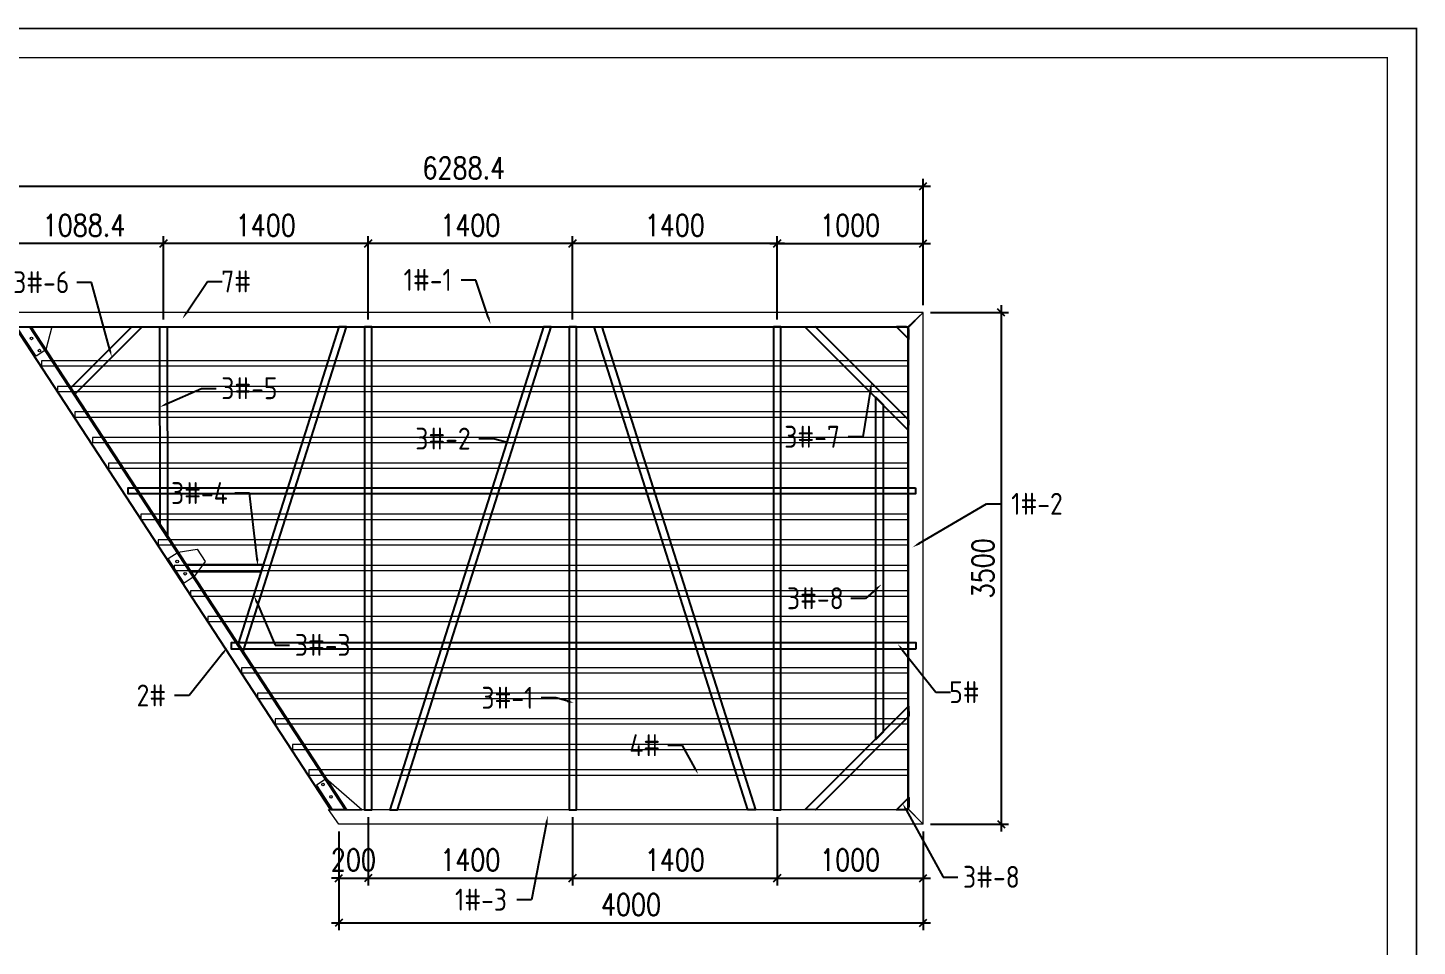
# Model space of a CAD drawing. Extents: x 8238 to 123366, y -35216 to 128109.
# Drawn here: x 107450 to 116961, y 121824 to 128109 of the extents above; entities that cross this region are included whole.
import ezdxf
from ezdxf import colors
from ezdxf.entities.mleader import LeaderData, LeaderLine
from ezdxf.math import Vec2, Vec3

# ---------------------------------------------------------------- set-up
doc = ezdxf.new("R2010")
doc.units = 0
doc.header["$LTSCALE"] = 1000
doc.header["$MEASUREMENT"] = 0
doc.linetypes.add('HIDDEN', pattern=[0.375, 0.25, -0.125])
for name, color, linetype, lineweight in [('加强板', 140, 'Continuous', 18), ('虚线', 8, 'Continuous', 0), ('铝主梁', 3, 'Continuous', 9), ('铝龙骨', 7, 'Continuous', 9)]:
    doc.layers.add(name, color=color, linetype=linetype, lineweight=lineweight)
for name, color, linetype in [('卡槽', 242, 'Continuous'), ('标注', 9, 'Continuous'), ('连接端梁', 130, 'Continuous'), ('铝横梁', 220, 'Continuous')]:
    doc.layers.add(name, color=color, linetype=linetype)
doc.styles.add('HZTXT', font='txtw.shx', dxfattribs={"width": 0.8, "bigfont": 'hztxtw.shx'})
doc.styles.get("Standard").update_dxf_attribs({"font": 'gbenor.shx', "bigfont": 'gbcbig.shx'})
doc.dimstyles.new('DIM-50', dxfattribs={"dimscale": 50, "dimtxt": 3, "dimasz": 1, "dimexe": 1, "dimexo": 1, "dimgap": 1, "dimtad": 1, "dimdec": 1, "dimdsep": 46, "dimtxsty": 'HZTXT', "dimblk": 'OBLIQUE', "dimblk1": 'ARCHTICK', "dimblk2": 'OBLIQUE', "dimcen": 0, "dimdle": 1, "dimclrd": 9, "dimclre": 9, "dimclrt": 2, "dimadec": 1, "dimazin": 0, "dimtfac": 1, "dimtdec": 1, "dimtix": 1, "dimtmove": 2, "dimatfit": 3, "dimldrblk": 'OBLIQUE', "dimfxl": 15, "dimtolj": 1, "dimtzin": 0, "dimarcsym": 1})

# ---------------------------------------------------------------- blocks, each defined once
blk = doc.blocks.new('_Oblique')
at = {"color": 0, "linetype": 'ByBlock', "lineweight": -2}
blk.add_line((-0.5, -0.5), (0.5, 0.5), dxfattribs=at)
blk = doc.blocks.new('*D169')
at = {"layer": 'Defpoints', "color": 0, "transparency": 16777216}
for p in [(113579.4, 126160, 0), (113579.4, 122660, 0), (114114.1, 122660)]:
    blk.add_point(p, dxfattribs=at)
at = {"layer": '标注', "color": 9, "lineweight": -2, "transparency": 16777216}
for p, q in [((114114.1, 126210), (114114.1, 122610)), ((113629.4, 126160), (114164.1, 126160)), ((113629.4, 122660), (114164.1, 122660))]:
    blk.add_line(p, q, dxfattribs=at)
at = {"layer": '标注', "color": 9, "lineweight": -2, "transparency": 16777216, "xscale": 50, "yscale": 50, "zscale": 50}
for p, rotation in [((114114.1, 126160), 90), ((114114.1, 122660), 270)]:
    blk.add_blockref('_Oblique', p, dxfattribs=dict(at, rotation=rotation))
at = {"layer": '标注', "color": 2, "transparency": 16777216, "insert": (113989.1, 124410), "char_height": 150, "attachment_point": 5, "rotation": 90, "style": 'HZTXT'}
blk.add_mtext('\\A1;3500', dxfattribs=at)
blk = doc.blocks.new('_ArchTick')
at = {"color": 0, "linetype": 'ByBlock', "const_width": 0.4}
blk.add_lwpolyline([(-0.5, -0.5), (0.5, 0.5)], dxfattribs=at)
blk = doc.blocks.new('*D170')
at = {"layer": 'Defpoints', "color": 0, "transparency": 16777216}
for p in [(111179.4, 126631.9), (111179.4, 126062), (112579.4, 126062)]:
    blk.add_point(p, dxfattribs=at)
at = {"layer": '标注', "color": 9, "lineweight": -2, "transparency": 16777216}
for p, q in [((112629.4, 126631.9), (111129.4, 126631.9)), ((111179.4, 126112), (111179.4, 126681.9)), ((112579.4, 126112), (112579.4, 126681.9))]:
    blk.add_line(p, q, dxfattribs=at)
at = {"layer": '标注', "color": 9, "lineweight": -2, "transparency": 16777216, "xscale": 50, "yscale": 50, "zscale": 50, "rotation": 180}
blk.add_blockref('_Oblique', (111179.4, 126631.9), dxfattribs=at)
at = {"layer": '标注', "color": 9, "lineweight": -2, "transparency": 16777216, "xscale": 50, "yscale": 50, "zscale": 50}
blk.add_blockref('_Oblique', (112579.4, 126631.9), dxfattribs=at)
at = {"layer": '标注', "color": 2, "transparency": 16777216, "insert": (111879.4, 126756.9), "char_height": 150, "attachment_point": 5, "style": 'HZTXT'}
blk.add_mtext('\\A1;1400', dxfattribs=at)
blk = doc.blocks.new('*D171')
at = {"layer": 'Defpoints', "color": 0, "transparency": 16777216}
for p in [(109779.4, 126631.9), (109779.4, 126062), (111179.4, 126062)]:
    blk.add_point(p, dxfattribs=at)
at = {"layer": '标注', "color": 9, "lineweight": -2, "transparency": 16777216}
for p, q in [((111229.4, 126631.9), (109729.4, 126631.9)), ((109779.4, 126112), (109779.4, 126681.9)), ((111179.4, 126112), (111179.4, 126681.9))]:
    blk.add_line(p, q, dxfattribs=at)
at = {"layer": '标注', "color": 9, "lineweight": -2, "transparency": 16777216, "xscale": 50, "yscale": 50, "zscale": 50, "rotation": 180}
blk.add_blockref('_Oblique', (109779.4, 126631.9), dxfattribs=at)
at = {"layer": '标注', "color": 9, "lineweight": -2, "transparency": 16777216, "xscale": 50, "yscale": 50, "zscale": 50}
blk.add_blockref('_Oblique', (111179.4, 126631.9), dxfattribs=at)
at = {"layer": '标注', "color": 2, "transparency": 16777216, "insert": (110479.4, 126756.9), "char_height": 150, "attachment_point": 5, "style": 'HZTXT'}
blk.add_mtext('\\A1;1400', dxfattribs=at)
blk = doc.blocks.new('*D172')
at = {"layer": 'Defpoints', "color": 0, "transparency": 16777216}
for p in [(108379.4, 126631.9), (108379.4, 126062), (109779.4, 126062)]:
    blk.add_point(p, dxfattribs=at)
at = {"layer": '标注', "color": 9, "lineweight": -2, "transparency": 16777216}
for p, q in [((109829.4, 126631.9), (108329.4, 126631.9)), ((108379.4, 126112), (108379.4, 126681.9)), ((109779.4, 126112), (109779.4, 126681.9))]:
    blk.add_line(p, q, dxfattribs=at)
at = {"layer": '标注', "color": 9, "lineweight": -2, "transparency": 16777216, "xscale": 50, "yscale": 50, "zscale": 50, "rotation": 180}
blk.add_blockref('_Oblique', (108379.4, 126631.9), dxfattribs=at)
at = {"layer": '标注', "color": 9, "lineweight": -2, "transparency": 16777216, "xscale": 50, "yscale": 50, "zscale": 50}
blk.add_blockref('_Oblique', (109779.4, 126631.9), dxfattribs=at)
at = {"layer": '标注', "color": 2, "transparency": 16777216, "insert": (109079.4, 126756.9), "char_height": 150, "attachment_point": 5, "style": 'HZTXT'}
blk.add_mtext('\\A1;1400', dxfattribs=at)
blk = doc.blocks.new('*D173')
at = {"layer": 'Defpoints', "color": 0, "transparency": 16777216}
for p in [(107290.9, 126631.9), (107290.9, 126160), (108379.4, 126062)]:
    blk.add_point(p, dxfattribs=at)
at = {"layer": '标注', "color": 9, "lineweight": -2, "transparency": 16777216}
for p, q in [((108429.4, 126631.9), (107240.9, 126631.9)), ((107290.9, 126210), (107290.9, 126681.9)), ((108379.4, 126112), (108379.4, 126681.9))]:
    blk.add_line(p, q, dxfattribs=at)
at = {"layer": '标注', "color": 9, "lineweight": -2, "transparency": 16777216, "xscale": 50, "yscale": 50, "zscale": 50, "rotation": 180}
blk.add_blockref('_Oblique', (107290.9, 126631.9), dxfattribs=at)
at = {"layer": '标注', "color": 9, "lineweight": -2, "transparency": 16777216, "xscale": 50, "yscale": 50, "zscale": 50}
blk.add_blockref('_Oblique', (108379.4, 126631.9), dxfattribs=at)
at = {"layer": '标注', "color": 2, "transparency": 16777216, "insert": (107835.1, 126756.9), "char_height": 150, "attachment_point": 5, "style": 'HZTXT'}
blk.add_mtext('\\A1;1088.4', dxfattribs=at)
blk = doc.blocks.new('*D174')
at = {"layer": 'Defpoints', "color": 0, "transparency": 16777216}
for p in [(113579.4, 127024.6), (107290.9, 126160), (113579.4, 126160)]:
    blk.add_point(p, dxfattribs=at)
at = {"layer": '标注', "color": 9, "lineweight": -2, "transparency": 16777216}
for p, q in [((107290.9, 126210), (107290.9, 127074.6)), ((113579.4, 126210), (113579.4, 127074.6)), ((107240.9, 127024.6), (113629.4, 127024.6))]:
    blk.add_line(p, q, dxfattribs=at)
at = {"layer": '标注', "color": 9, "lineweight": -2, "transparency": 16777216, "xscale": 50, "yscale": 50, "zscale": 50, "rotation": 180}
blk.add_blockref('_Oblique', (107290.9, 127024.6), dxfattribs=at)
at = {"layer": '标注', "color": 9, "lineweight": -2, "transparency": 16777216, "xscale": 50, "yscale": 50, "zscale": 50}
blk.add_blockref('_Oblique', (113579.4, 127024.6), dxfattribs=at)
at = {"layer": '标注', "color": 2, "transparency": 16777216, "insert": (110435.1, 127149.6), "char_height": 150, "attachment_point": 5, "style": 'HZTXT'}
blk.add_mtext('\\A1;6288.4', dxfattribs=at)
blk = doc.blocks.new('*D175')
at = {"layer": 'Defpoints', "color": 0, "transparency": 16777216}
for p in [(113579.4, 126631.9), (113579.4, 126160), (112579.4, 126062)]:
    blk.add_point(p, dxfattribs=at)
at = {"layer": '标注', "color": 9, "lineweight": -2, "transparency": 16777216}
for p, q in [((112529.4, 126631.9), (113629.4, 126631.9)), ((112579.4, 126112), (112579.4, 126681.9)), ((113579.4, 126210), (113579.4, 126681.9))]:
    blk.add_line(p, q, dxfattribs=at)
at = {"layer": '标注', "color": 9, "lineweight": -2, "transparency": 16777216, "xscale": 50, "yscale": 50, "zscale": 50, "rotation": 180}
blk.add_blockref('_Oblique', (112579.4, 126631.9), dxfattribs=at)
at = {"layer": '标注', "color": 9, "lineweight": -2, "transparency": 16777216, "xscale": 50, "yscale": 50, "zscale": 50}
blk.add_blockref('_Oblique', (113579.4, 126631.9), dxfattribs=at)
at = {"layer": '标注', "color": 2, "transparency": 16777216, "insert": (113079.4, 126756.9), "char_height": 150, "attachment_point": 5, "style": 'HZTXT'}
blk.add_mtext('\\A1;1000', dxfattribs=at)
blk = doc.blocks.new('*D176')
at = {"layer": 'Defpoints', "color": 0, "transparency": 16777216}
for p in [(109579.4, 122660), (113579.4, 122660), (113579.4, 121984)]:
    blk.add_point(p, dxfattribs=at)
at = {"layer": '标注', "color": 9, "lineweight": -2, "transparency": 16777216}
for p, q in [((109579.4, 122610), (109579.4, 121934)), ((113579.4, 122610), (113579.4, 121934)), ((109529.4, 121984), (113629.4, 121984))]:
    blk.add_line(p, q, dxfattribs=at)
at = {"layer": '标注', "color": 9, "lineweight": -2, "transparency": 16777216, "xscale": 50, "yscale": 50, "zscale": 50}
for p, rotation in [((109579.4, 121984), 179.999617407945), ((113579.4, 121984), 359.999617407945)]:
    blk.add_blockref('_Oblique', p, dxfattribs=dict(at, rotation=rotation))
at = {"layer": '标注', "color": 2, "transparency": 16777216, "insert": (111579.4, 122109), "char_height": 150, "attachment_point": 5, "rotation": 359.99962, "style": 'HZTXT'}
blk.add_mtext('\\A1;4000', dxfattribs=at)
blk = doc.blocks.new('*D177')
at = {"layer": 'Defpoints', "color": 0, "transparency": 16777216}
for p in [(109779.4, 122758), (109579.4, 122660), (109779.4, 122289.6)]:
    blk.add_point(p, dxfattribs=at)
at = {"layer": '标注', "color": 9, "lineweight": -2, "transparency": 16777216}
for p, q in [((109779.4, 122708), (109779.4, 122239.6)), ((109579.4, 122610), (109579.4, 122239.6)), ((109579.4, 122289.6), (109529.4, 122289.6)), ((109579.4, 122289.6), (109779.4, 122289.6)), ((109779.4, 122289.6), (109829.4, 122289.6))]:
    blk.add_line(p, q, dxfattribs=at)
at = {"layer": '标注', "color": 9, "lineweight": -2, "transparency": 16777216, "xscale": 50, "yscale": 50, "zscale": 50}
blk.add_blockref('_Oblique', (109579.4, 122289.6), dxfattribs=at)
at = {"layer": '标注', "color": 9, "lineweight": -2, "transparency": 16777216, "xscale": 50, "yscale": 50, "zscale": 50, "rotation": 180}
blk.add_blockref('_Oblique', (109779.4, 122289.6), dxfattribs=at)
at = {"layer": '标注', "color": 2, "transparency": 16777216, "insert": (109679.4, 122414.6), "char_height": 150, "attachment_point": 5, "style": 'HZTXT'}
blk.add_mtext('\\A1;200', dxfattribs=at)
blk = doc.blocks.new('A$C0D8A069B')
at = {"layer": '加强板'}
blk.add_lwpolyline([(80, -100), (0, -100), (0, 100), (80, 100), (200, 44.9), (200, -55.1), (80, -100)], dxfattribs=at)
for centre in [(40, 50), (40, -50)]:
    blk.add_circle(centre, 9, dxfattribs=at)
blk = doc.blocks.new('*D178')
at = {"color": 9, "lineweight": -2, "transparency": 16777216}
for p, q in [((109779.4, 122708), (109779.4, 122239.6)), ((111179.4, 122708), (111179.4, 122239.6)), ((109729.4, 122289.6), (111229.4, 122289.6))]:
    blk.add_line(p, q, dxfattribs=at)
at = {"layer": 'Defpoints', "color": 0, "transparency": 16777216}
for p in [(109779.4, 122758), (111179.4, 122758), (111179.4, 122289.6)]:
    blk.add_point(p, dxfattribs=at)
at = {"color": 9, "lineweight": -2, "transparency": 16777216, "xscale": 50, "yscale": 50, "zscale": 50, "rotation": 180}
blk.add_blockref('_Oblique', (109779.4, 122289.6), dxfattribs=at)
at = {"color": 9, "lineweight": -2, "transparency": 16777216, "xscale": 50, "yscale": 50, "zscale": 50}
blk.add_blockref('_Oblique', (111179.4, 122289.6), dxfattribs=at)
at = {"color": 2, "transparency": 16777216, "insert": (110479.4, 122414.6), "char_height": 150, "attachment_point": 5, "style": 'HZTXT'}
blk.add_mtext('\\A1;1400', dxfattribs=at)
blk = doc.blocks.new('*D179')
at = {"color": 9, "lineweight": -2, "transparency": 16777216}
for p, q in [((111179.4, 122708), (111179.4, 122239.6)), ((112579.4, 122708), (112579.4, 122239.6)), ((111129.4, 122289.6), (112629.4, 122289.6))]:
    blk.add_line(p, q, dxfattribs=at)
at = {"layer": 'Defpoints', "color": 0, "transparency": 16777216}
for p in [(111179.4, 122758), (112579.4, 122758), (112579.4, 122289.6)]:
    blk.add_point(p, dxfattribs=at)
at = {"color": 9, "lineweight": -2, "transparency": 16777216, "xscale": 50, "yscale": 50, "zscale": 50, "rotation": 180}
blk.add_blockref('_Oblique', (111179.4, 122289.6), dxfattribs=at)
at = {"color": 9, "lineweight": -2, "transparency": 16777216, "xscale": 50, "yscale": 50, "zscale": 50}
blk.add_blockref('_Oblique', (112579.4, 122289.6), dxfattribs=at)
at = {"color": 2, "transparency": 16777216, "insert": (111879.4, 122414.6), "char_height": 150, "attachment_point": 5, "style": 'HZTXT'}
blk.add_mtext('\\A1;1400', dxfattribs=at)
blk = doc.blocks.new('*D180')
at = {"color": 9, "lineweight": -2, "transparency": 16777216}
for p, q in [((112579.4, 122708), (112579.4, 122239.6)), ((113579.4, 122610), (113579.4, 122239.6)), ((112529.4, 122289.6), (113629.4, 122289.6))]:
    blk.add_line(p, q, dxfattribs=at)
at = {"layer": 'Defpoints', "color": 0, "transparency": 16777216}
for p in [(112579.4, 122758), (113579.4, 122660), (113579.4, 122289.6)]:
    blk.add_point(p, dxfattribs=at)
at = {"color": 9, "lineweight": -2, "transparency": 16777216, "xscale": 50, "yscale": 50, "zscale": 50, "rotation": 180}
blk.add_blockref('_Oblique', (112579.4, 122289.6), dxfattribs=at)
at = {"color": 9, "lineweight": -2, "transparency": 16777216, "xscale": 50, "yscale": 50, "zscale": 50}
blk.add_blockref('_Oblique', (113579.4, 122289.6), dxfattribs=at)
at = {"color": 2, "transparency": 16777216, "insert": (113079.4, 122414.6), "char_height": 150, "attachment_point": 5, "style": 'HZTXT'}
blk.add_mtext('\\A1;1000', dxfattribs=at)
blk = doc.blocks.new('m5')
at = {"layer": '加强板', "color": 5}
for points in [[(131648.1, 17652.8), (131888.1, 17652.8), (131846.4, 17495.7), (131779.4, 17451.9)], [(133808.2, 14348.8), (134008.2, 14348.8), (133765.8, 14560), (133698.8, 14516.2)]]:
    blk.add_lwpolyline(points, close=True, dxfattribs=at)
for centre in [(131747.2, 17574.3), (131801.9, 17490.6), (133743.2, 14521.4), (133797.9, 14437.7)]:
    blk.add_circle(centre, 9, dxfattribs=at)
at = {"layer": '卡槽', "color": 22, "ltscale": 5000, "elevation": 0}
for points in [[(137798, 16550.8), (137798, 16510.8), (132409.8, 16510.8), (132409.8, 16550.8)], [(137804.4, 15450.8), (137804.4, 15490.8), (133114.7, 15490.8), (133114.7, 15450.8)]]:
    blk.add_lwpolyline(points, close=True, dxfattribs=at)
at = {"layer": '虚线', "color": 1, "linetype": 'HIDDEN', "ltscale": 300}
for p, q in [((137753.4, 17652.8), (131627, 17652.8)), ((131731.6, 17652.8), (133891.9, 14348.8)), ((137753.4, 14348.8), (137753.4, 17652.8)), ((137753.4, 14348.8), (133787.3, 14348.8))]:
    blk.add_line(p, q, dxfattribs=at)
at = {"layer": '连接端梁'}
blk.add_lwpolyline([(133796.3, 14348.8), (131636, 17652.8), (131743.5, 17652.8), (133903.8, 14348.8)], close=True, dxfattribs=at)
at = {"layer": '铝主梁', "color": 3}
for points in [[(131633.6, 17650.8), (137743.4, 17650.8), (137851.4, 17750.8), (131563, 17750.8)], [(137751.4, 17642.8), (137751.8, 14350.8), (137851.4, 14250.8), (137851.4, 17750.8)]]:
    blk.add_lwpolyline(points, dxfattribs=at)
blk.add_lwpolyline([(137851.4, 14250.8), (133851.4, 14250.8), (133780.8, 14350.8), (137751.8, 14350.8)], close=True, dxfattribs=at)
at = {"layer": '铝横梁', "color": 243}
for points in [[(137753.4, 17635.8), (137736.4, 17652.8), (137668.6, 17652.8), (137753.4, 17568)], [(137753.4, 14365.8), (137736.4, 14348.8), (137668.6, 14348.8), (137753.4, 14433.7)]]:
    blk.add_lwpolyline(points, close=True, dxfattribs=at)
at = {"rotation": 33.17829872534546}
blk.add_blockref('A$C0D8A069B', (132739.2, 15983.9), dxfattribs=at)

msp = doc.modelspace()

# ---------------------------------------------------------------- linework, layer by layer
at = {"layer": '加强板', "color": 5}
for points in [[(107376.03, 126061.99), (107616.06, 126061.99), (107574.33, 125904.89), (107507.37, 125861.11)], [(109536.21, 122757.99), (109736.17, 122757.99), (109493.71, 122969.16), (109426.76, 122925.38)]]:
    msp.add_lwpolyline(points, close=True, dxfattribs=at)
for centre in [(107475.18, 125983.44), (107529.91, 125899.74), (109471.18, 122930.53), (109525.9, 122846.84)]:
    msp.add_circle(centre, 9, dxfattribs=at)
at = {"layer": '虚线', "color": 1, "linetype": 'HIDDEN', "ltscale": 300}
for p, q in [((113481.36, 126061.99), (107355.01, 126061.99)), ((107459.55, 126061.99), (109619.84, 122757.99)), ((113481.36, 122757.99), (113481.36, 126061.99)), ((113481.36, 122757.99), (109515.3, 122757.99))]:
    msp.add_line(p, q, dxfattribs=at)
at = {"layer": '连接端梁', "color": 0}
for points, const_width in [([(102686.23, 128103.75), (116956.3, 128103.75), (116956.3, 117141.03), (102686.23, 117141.03)], 10), ([(102886.23, 127903.75), (116756.3, 127903.75), (116756.3, 117341.03), (102886.23, 117341.03)], 9)]:
    msp.add_lwpolyline(points, close=True, dxfattribs=dict(at, const_width=const_width))
at = {"layer": '连接端梁'}
msp.add_lwpolyline([(109524.26, 122757.99), (107363.97, 126061.99), (107471.5, 126061.99), (109631.79, 122757.99)], close=True, dxfattribs=at)
at = {"layer": '铝主梁', "color": 3}
msp.add_lwpolyline([(113471.36, 126051.99), (113471.36, 122767.99), (113579.36, 122659.99), (113579.36, 126159.99)], dxfattribs=at)
msp.add_lwpolyline([(113579.36, 126159.99), (113471.36, 126051.99), (113471.36, 122767.99), (113579.36, 122659.99)], close=True, dxfattribs=at)
at = {"layer": '铝横梁', "color": 243}
for points in [[(107744.61, 125644.28), (108162.47, 126062.14), (108231.77, 126060.73), (107772.86, 125601.82)], [(108405.35, 126061.99), (108405.83, 124636.06), (108355.82, 124709.48), (108355.35, 126061.99)], [(109579.99, 126061.99), (108889.64, 123893.05), (108925.42, 123840.64), (109632.26, 126061.38)], [(109755.35, 126061.99), (109755.35, 122757.99), (109805.35, 122757.99), (109805.35, 126061.99)], [(110979.99, 126061.99), (109928.36, 122757.99), (109980.63, 122757.38), (111032.26, 126061.38)], [(111155.35, 126061.99), (111155.35, 122757.99), (111205.35, 122757.99), (111205.35, 126061.99)], [(111380.71, 126061.99), (112432.34, 122757.99), (112380.07, 122757.38), (111328.45, 126061.38)], [(112555.35, 126061.99), (112555.35, 122757.99), (112605.35, 122757.99), (112605.35, 126061.99)], [(113481.36, 125422.77), (112842.15, 126061.99), (112772.86, 126060.57), (113479.95, 125353.47)], [(113481.36, 126045.02), (113464.4, 126061.99), (113396.51, 126061.99), (113481.36, 125977.14)], [(113305.74, 125530.51), (113305.37, 123289.1), (113255.36, 123239.09), (113255.35, 125580.9)], [(113481.36, 123397.21), (112842.15, 122757.99), (112772.86, 122759.4), (113479.95, 123466.51)], [(113481.36, 122774.96), (113464.4, 122757.99), (113396.51, 122757.99), (113481.36, 122842.84)]]:
    msp.add_lwpolyline(points, close=True, dxfattribs=at)
at = {"layer": '铝横梁', "color": 243, "elevation": 0}
msp.add_lwpolyline([(108535.97, 124435.96), (109061.81, 124435.97), (109046.53, 124385.97), (108567.35, 124385.96)], close=True, dxfattribs=at)
at = {"layer": '铝龙骨', "color": 0}
for points in [[(113481.36, 125794.99), (113481.36, 125829.99), (107543.36, 125829.99), (107543.36, 125794.99)], [(113481.36, 125619.99), (113481.36, 125654.99), (107653.36, 125654.99), (107653.36, 125619.99)], [(113481.36, 125444.99), (113481.36, 125479.99), (107773.36, 125479.99), (107773.36, 125444.99)], [(113481.36, 125269.99), (113481.36, 125304.99), (107893.36, 125304.99), (107893.36, 125269.99)], [(113481.36, 125094.99), (113481.36, 125129.99), (108003.36, 125129.99), (108003.36, 125094.99)], [(113481.36, 124744.99), (113481.36, 124779.99), (108223.36, 124779.99), (108223.36, 124744.99)], [(113481.36, 124569.99), (113481.36, 124604.99), (108343.36, 124604.99), (108343.36, 124569.99)], [(113481.36, 124394.99), (113481.36, 124429.99), (108453.36, 124429.99), (108453.36, 124394.99)], [(113481.36, 124219.99), (113481.36, 124254.99), (108563.36, 124254.99), (108563.36, 124219.99)], [(113481.36, 124044.99), (113481.36, 124079.99), (108683.36, 124079.99), (108683.36, 124044.99)], [(113481.36, 123694.99), (113481.36, 123729.99), (108913.36, 123729.99), (108913.36, 123694.99)], [(113481.36, 123519.99), (113481.36, 123554.99), (109023.36, 123554.99), (109023.36, 123519.99)], [(113481.36, 123344.99), (113481.36, 123379.99), (109143.36, 123379.99), (109143.36, 123344.99)], [(113481.36, 123169.99), (113481.36, 123204.99), (109263.36, 123204.99), (109263.36, 123169.99)], [(113481.36, 122994.99), (113481.36, 123029.99), (109373.36, 123029.99), (109373.36, 122994.99)]]:
    msp.add_lwpolyline(points, close=True, dxfattribs=at)

# ---------------------------------------------------------------- block references
msp.add_blockref('m5', (-24272.04, 108409.17))
at = {"rotation": 33.17829872534546}
msp.add_blockref('A$C0D8A069B', (108467.14, 124393.04), dxfattribs=at)

# ---------------------------------------------------------------- dimensions: what is measured, and where the dimension line sits
for base, p1, p2, picture, middle in [((111179.35, 122289.6), (109779.35, 122757.99), (111179.35, 122757.99), '*D178', (110479.35, 122414.6)), ((112579.35, 122289.6), (111179.35, 122757.99), (112579.35, 122757.99), '*D179', (111879.35, 122414.6)), ((113579.36, 122289.6), (112579.35, 122757.99), (113579.36, 122659.96), '*D180', (113079.36, 122414.6))]:
    dim = msp.add_linear_dim(base=base, p1=p1, p2=p2, dimstyle='DIM-50')
    dim.commit()
    dim.dimension.update_dxf_attribs({"geometry": picture, "text_midpoint": middle})
at = {"layer": '标注'}
for base, p1, p2, angle, picture, middle in [((113579.36, 127024.58), (107290.93, 126159.99), (113579.36, 126159.99), 180, '*D174', (110435.15, 127149.58)), ((107290.93, 126631.9), (108379.35, 126061.99), (107290.93, 126159.99), 180, '*D173', (107835.14, 126756.9)), ((108379.35, 126631.9), (109779.35, 126061.99), (108379.35, 126061.99), 180, '*D172', (109079.35, 126756.9)), ((109779.35, 126631.9), (111179.35, 126061.99), (109779.35, 126061.99), 180, '*D171', (110479.35, 126756.9)), ((111179.35, 126631.9), (112579.35, 126061.99), (111179.35, 126061.99), 180, '*D170', (111879.35, 126756.9)), ((113579.36, 126631.9), (112579.35, 126061.99), (113579.36, 126159.99), 180, '*D175', (113079.36, 126756.9)), ((114114.14, 122659.96, 0), (113579.36, 126159.99), (113579.36, 122659.96), 90, '*D169', (113989.14, 124409.97, 0)), ((109779.35, 122289.6), (109579.37, 122659.99), (109779.35, 122757.99), 180, '*D177', (109679.36, 122414.6))]:
    dim = msp.add_linear_dim(base=base, p1=p1, p2=p2, angle=angle, dimstyle='DIM-50', dxfattribs=at)
    dim.commit()
    dim.dimension.update_dxf_attribs({"geometry": picture, "text_midpoint": middle})
dim = msp.add_aligned_dim(p1=(109579.37, 122659.99), p2=(113579.36, 122659.96), distance=-676, dimstyle='DIM-50', dxfattribs=at)
dim.commit()
dim.dimension.update_dxf_attribs({"geometry": '*D176', "text_midpoint": (111579.36, 122108.98)})

# ---------------------------------------------------------------- leaders
at = {"layer": '标注', "color": 6, "linetype": 'ByBlock'}
ml = msp.add_multileader_mtext('Standard', dxfattribs=at)
ml.set_content('3#-6', color=6)
ml.set_leader_properties()
ml.build(insert=Vec2(0, 0))
ml.multileader.update_dxf_attribs({"dogleg_length": 100, "arrow_head_size": 50})
ctx = ml.context
ctx.base_point, ctx.char_height, ctx.arrow_head_size, ctx.landing_gap_size, ctx.plane_origin = Vec3(107371.71, 126366.52, 0), 150, 50, 35.88, Vec3(107698.55, 116006.96, 0)
notes = []
notes.append((ctx, [(0, (1, 1, 0), (107887.17, 126366.52, 0), (-1, 0), 100, [(0, [(108025.07, 125856.86, 0)], 0, [])])]))
ctx.mtext.insert, ctx.mtext.width, ctx.mtext.defined_height, ctx.mtext.flow_direction = Vec3(107350.3, 126442.85, 0), 445.8704, 72.4, 5
ml = msp.add_multileader_mtext('Standard', dxfattribs=at)
ml.set_content('7#', color=6)
ml.set_leader_properties()
ml.build(insert=Vec2(0, 0))
ml.multileader.update_dxf_attribs({"dogleg_length": 100, "arrow_head_size": 50})
ctx = ml.context
ctx.base_point, ctx.char_height, ctx.arrow_head_size, ctx.landing_gap_size, ctx.plane_origin = Vec3(108780.11, 126372.97), 150, 50, 35.88, Vec3(108998.21, 115771.73)
ctx.text_align_type = 2
notes.append((ctx, [(0, (1, 1, 0), (108680.11, 126372.97), (1, 0), 100, [(0, [(108508.98, 126117.64)], 0, [])])]))
ctx.mtext.insert, ctx.mtext.width, ctx.mtext.defined_height, ctx.mtext.alignment, ctx.mtext.flow_direction = Vec3(108978.49, 126447.97), 445.8704, 72.4, 3, 5
ml = msp.add_multileader_mtext('Standard', dxfattribs=at)
ml.set_content('1#-1', color=6)
ml.set_leader_properties()
ml.build(insert=Vec2(0, 0))
ml.multileader.update_dxf_attribs({"dogleg_length": 100, "arrow_head_size": 50})
ctx = ml.context
ctx.base_point, ctx.char_height, ctx.arrow_head_size, ctx.landing_gap_size, ctx.plane_origin = Vec3(110057.88, 126382.13), 150, 50, 35.88, Vec3(110018.1, 114791.13)
notes.append((ctx, [(0, (1, 1, 0), (110517.13, 126382.13), (-1, 0), 100, [(0, [(110618.42, 126080.8)], 0, [])])]))
ctx.mtext.insert, ctx.mtext.width, ctx.mtext.defined_height, ctx.mtext.flow_direction = Vec3(110023.13, 126458.41), 445.8704, 72.4, 5
ml = msp.add_multileader_mtext('Standard', dxfattribs=at)
ml.set_content('3#-5', color=6)
ml.set_leader_properties()
ml.build(insert=Vec2(0, 0))
ml.multileader.update_dxf_attribs({"dogleg_length": 100, "arrow_head_size": 50})
ctx = ml.context
ctx.base_point, ctx.char_height, ctx.arrow_head_size, ctx.landing_gap_size, ctx.plane_origin = Vec3(108739.02, 125641.07, 0), 150, 50, 35.88, Vec3(108959.78, 115291.96, 0)
notes.append((ctx, [(1, (1, 1, 0), (108639.02, 125641.07, 0), (1, 0), 100, [(0, [(108354.59, 125514.08, 0)], 0, [])])]))
ctx.mtext.insert, ctx.mtext.width, ctx.mtext.defined_height, ctx.mtext.flow_direction = Vec3(108774.9, 125717.4, 0), 445.8704, 72.4, 5
ml = msp.add_multileader_mtext('Standard', dxfattribs=at)
ml.set_content('3#-7', color=6)
ml.set_leader_properties()
ml.build(insert=Vec2(0, 0))
ml.multileader.update_dxf_attribs({"dogleg_length": 100, "arrow_head_size": 50})
ctx = ml.context
ctx.base_point, ctx.char_height, ctx.arrow_head_size, ctx.landing_gap_size, ctx.plane_origin = Vec3(112656.53, 125308.94), 150, 50, 35.88, Vec3(112919.46, 115301.96)
notes.append((ctx, [(0, (1, 1, 0), (113165.78, 125308.94), (-1, 0), 100, [(0, [(113226.53, 125682.49)], 0, [])])]))
ctx.mtext.insert, ctx.mtext.width, ctx.mtext.defined_height, ctx.mtext.flow_direction = Vec3(112628.81, 125385.27), 445.8704, 72.4, 5
ml = msp.add_multileader_mtext('Standard', dxfattribs=at)
ml.set_content('3#-2', color=6)
ml.set_leader_properties()
ml.build(insert=Vec2(0, 0))
ml.multileader.update_dxf_attribs({"dogleg_length": 100, "arrow_head_size": 50})
ctx = ml.context
ctx.base_point, ctx.char_height, ctx.arrow_head_size, ctx.landing_gap_size, ctx.plane_origin = Vec3(110121.58, 125296.3), 150, 50, 35.88, Vec3(110274.14, 114916.92)
notes.append((ctx, [(0, (1, 1, 0), (110638.34, 125296.3), (-1, 0), 100, [(0, [(110763.37, 125262.84)], 0, [])])]))
ctx.mtext.insert, ctx.mtext.width, ctx.mtext.defined_height, ctx.mtext.flow_direction = Vec3(110102.91, 125372.63), 445.8704, 72.4, 5
ml = msp.add_multileader_mtext('Standard', dxfattribs=at)
ml.set_content('3#-4', color=6)
ml.set_leader_properties()
ml.build(insert=Vec2(0, 0))
ml.multileader.update_dxf_attribs({"dogleg_length": 100, "arrow_head_size": 50})
ctx = ml.context
ctx.base_point, ctx.char_height, ctx.arrow_head_size, ctx.landing_gap_size, ctx.plane_origin = Vec3(108445.84, 124923.54), 150, 50, 35.88, Vec3(107762.65, 115001.63)
notes.append((ctx, [(0, (1, 1, 0), (108967.59, 124923.54), (-1, 0), 100, [(0, [(109025.86, 124424.99)], 0, [])])]))
ctx.mtext.insert, ctx.mtext.width, ctx.mtext.defined_height, ctx.mtext.flow_direction = Vec3(108431.23, 124999.87), 445.8704, 72.4, 5
ml = msp.add_multileader_mtext('Standard', dxfattribs=at)
ml.set_content('1#-2', color=6)
ml.set_leader_properties()
ml.build(insert=Vec2(0, 0))
ml.multileader.update_dxf_attribs({"dogleg_length": 100, "arrow_head_size": 50})
ctx = ml.context
ctx.base_point, ctx.char_height, ctx.arrow_head_size, ctx.landing_gap_size, ctx.plane_origin = Vec3(114113.7, 124850.34, 0), 150, 50, 35.88, Vec3(113390.42, 116494.79, 0)
ctx.text_align_type = 2
notes.append((ctx, [(1, (1, 1, 0), (114013.7, 124850.34, 0), (1, 0), 100, [(0, [(113507.69, 124554.36, 0)], 0, [])])]))
ctx.mtext.insert, ctx.mtext.width, ctx.mtext.alignment, ctx.mtext.flow_direction = Vec3(114535.11, 124926.62, 0), 207.6057, 3, 5
ml = msp.add_multileader_mtext('Standard', dxfattribs=at)
ml.set_content('3#-3', color=6)
ml.set_leader_properties()
ml.build(insert=Vec2(0, 0))
ml.multileader.update_dxf_attribs({"dogleg_length": 100, "arrow_head_size": 50})
ctx = ml.context
ctx.base_point, ctx.char_height, ctx.arrow_head_size, ctx.landing_gap_size, ctx.plane_origin = Vec3(109242.76, 123884.54), 150, 50, 35.88, Vec3(108560.36, 113964.3)
notes.append((ctx, [(1, (1, 1, 0), (109142.76, 123884.54), (1, 0), 100, [(0, [(108998.49, 124224.17)], 0, [])])]))
ctx.mtext.insert, ctx.mtext.width, ctx.mtext.defined_height, ctx.mtext.flow_direction = Vec3(109278.63, 123960.87), 445.8704, 72.4, 5
ml = msp.add_multileader_mtext('Standard', dxfattribs=at)
ml.set_content('3#-8', color=6)
ml.set_leader_properties()
ml.build(insert=Vec2(0, 0))
ml.multileader.update_dxf_attribs({"dogleg_length": 100, "arrow_head_size": 50})
ctx = ml.context
ctx.base_point, ctx.char_height, ctx.arrow_head_size, ctx.landing_gap_size, ctx.plane_origin = Vec3(112675.35, 124203.68), 150, 50, 35.88, Vec3(112919.46, 114171.17)
notes.append((ctx, [(0, (1, 1, 0), (113184.6, 124203.68), (-1, 0), 100, [(0, [(113295.3, 124301.31)], 0, [])])]))
ctx.mtext.insert, ctx.mtext.width, ctx.mtext.defined_height, ctx.mtext.flow_direction = Vec3(112647.32, 124280.01), 445.8704, 72.4, 5
ml = msp.add_multileader_mtext('Standard', dxfattribs=at)
ml.set_content('2#', color=6)
ml.set_leader_properties()
ml.build(insert=Vec2(0, 0))
ml.multileader.update_dxf_attribs({"dogleg_length": 100, "arrow_head_size": 50})
ctx = ml.context
ctx.base_point, ctx.char_height, ctx.arrow_head_size, ctx.landing_gap_size, ctx.plane_origin = Vec3(108217.8, 123538.9, 0), 150, 50, 35.88, Vec3(108888.41, 115348.57, 0)
notes.append((ctx, [(1, (1, 1, 0), (108555.23, 123538.9, 0), (-1, 0), 100, [(0, [(108816.55, 123868.38, 0)], 0, [])])]))
ctx.mtext.insert, ctx.mtext.flow_direction = Vec3(108195.07, 123615.18, 0), 5
ml = msp.add_multileader_mtext('Standard', dxfattribs=at)
ml.set_content('5#', color=6)
ml.set_leader_properties()
ml.build(insert=Vec2(0, 0))
ml.multileader.update_dxf_attribs({"dogleg_length": 100, "arrow_head_size": 50})
ctx = ml.context
ctx.base_point, ctx.char_height, ctx.arrow_head_size, ctx.landing_gap_size, ctx.plane_origin = Vec3(113767.03, 123562.67), 150, 50, 35.88, Vec3(113333.85, 115372.33)
ctx.text_align_type = 2
notes.append((ctx, [(1, (1, 1, 0), (113667.03, 123562.67), (1, 0), 100, [(0, [(113405.71, 123892.15)], 0, [])])]))
ctx.mtext.insert, ctx.mtext.alignment, ctx.mtext.flow_direction = Vec3(113965.41, 123637.67), 3, 5
ml = msp.add_multileader_mtext('Standard', dxfattribs=at)
ml.set_content('3#-1', color=6)
ml.set_leader_properties()
ml.build(insert=Vec2(0, 0))
ml.multileader.update_dxf_attribs({"dogleg_length": 100, "arrow_head_size": 50})
ctx = ml.context
ctx.base_point, ctx.char_height, ctx.arrow_head_size, ctx.landing_gap_size, ctx.plane_origin = Vec3(110579.74, 123522.86), 150, 50, 35.88, Vec3(110699.79, 113143.49)
notes.append((ctx, [(0, (1, 1, 0), (111063.99, 123522.86), (-1, 0), 100, [(0, [(111189.02, 123489.4)], 0, [])])]))
ctx.mtext.insert, ctx.mtext.width, ctx.mtext.defined_height, ctx.mtext.flow_direction = Vec3(110555.98, 123599.19), 445.8704, 72.4, 5
ml = msp.add_multileader_mtext('Standard', dxfattribs=at)
ml.set_content('4#', color=6)
ml.set_leader_properties()
ml.build(insert=Vec2(0, 0))
ml.multileader.update_dxf_attribs({"dogleg_length": 100, "arrow_head_size": 50})
ctx = ml.context
ctx.base_point, ctx.char_height, ctx.arrow_head_size, ctx.landing_gap_size, ctx.plane_origin = Vec3(111585.16, 123198.14), 150, 50, 35.88, Vec3(110511.14, 112906.7)
notes.append((ctx, [(0, (1, 1, 0), (111931.91, 123198.14), (-1, 0), 100, [(0, [(112039.24, 123000.9)], 0, [])])]))
ctx.mtext.insert, ctx.mtext.width, ctx.mtext.defined_height, ctx.mtext.flow_direction = Vec3(111568.27, 123274.42), 445.8704, 72.4, 5
ml = msp.add_multileader_mtext('Standard', dxfattribs=at)
ml.set_content('3#-8', color=6)
ml.set_leader_properties()
ml.build(insert=Vec2(0, 0))
ml.multileader.update_dxf_attribs({"dogleg_length": 100, "arrow_head_size": 50})
ctx = ml.context
ctx.base_point, ctx.char_height, ctx.arrow_head_size, ctx.landing_gap_size, ctx.plane_origin = Vec3(113816.65, 122297.4), 150, 50, 35.88, Vec3(114346.51, 112276.76)
notes.append((ctx, [(1, (1, 1, 0), (113716.65, 122297.4), (1, 0), 100, [(0, [(113438.94, 122800.41)], 0, [])])]))
ctx.mtext.insert, ctx.mtext.width, ctx.mtext.defined_height, ctx.mtext.flow_direction = Vec3(113852.53, 122373.73), 445.8704, 72.4, 5
ml = msp.add_multileader_mtext('Standard', dxfattribs=at)
ml.set_content('1#-3', color=6)
ml.set_leader_properties()
ml.build(insert=Vec2(0, 0))
ml.multileader.update_dxf_attribs({"dogleg_length": 100, "arrow_head_size": 50})
ctx = ml.context
ctx.base_point, ctx.char_height, ctx.arrow_head_size, ctx.landing_gap_size, ctx.plane_origin = Vec3(110408.32, 122141.15), 150, 50, 35.88, Vec3(110410.27, 134006.07)
notes.append((ctx, [(0, (1, 1, 0), (110897.75, 122141.15), (-1, 0), 100, [(0, [(111010.59, 122716.4)], 0, [])])]))
ctx.mtext.insert, ctx.mtext.width, ctx.mtext.defined_height, ctx.mtext.flow_direction = Vec3(110374.8, 122217.48), 445.8704, 72.4, 5
for ctx, leaders in notes:
    for number, flags, end, landing, length, lines in leaders:
        leader = LeaderData()
        leader.index, (leader.has_last_leader_line, leader.has_dogleg_vector, leader.attachment_direction) = number, flags
        leader.last_leader_point, leader.dogleg_vector, leader.dogleg_length = Vec3(end), Vec3(landing), length
        for number, points, colour, breaks in lines:
            line = LeaderLine()
            line.index, line.vertices, line.color, line.breaks = number, Vec3.list(points), colors.encode_raw_color(colour), breaks
            leader.lines.append(line)
        ctx.leaders.append(leader)

doc.saveas('drawing.dxf')
